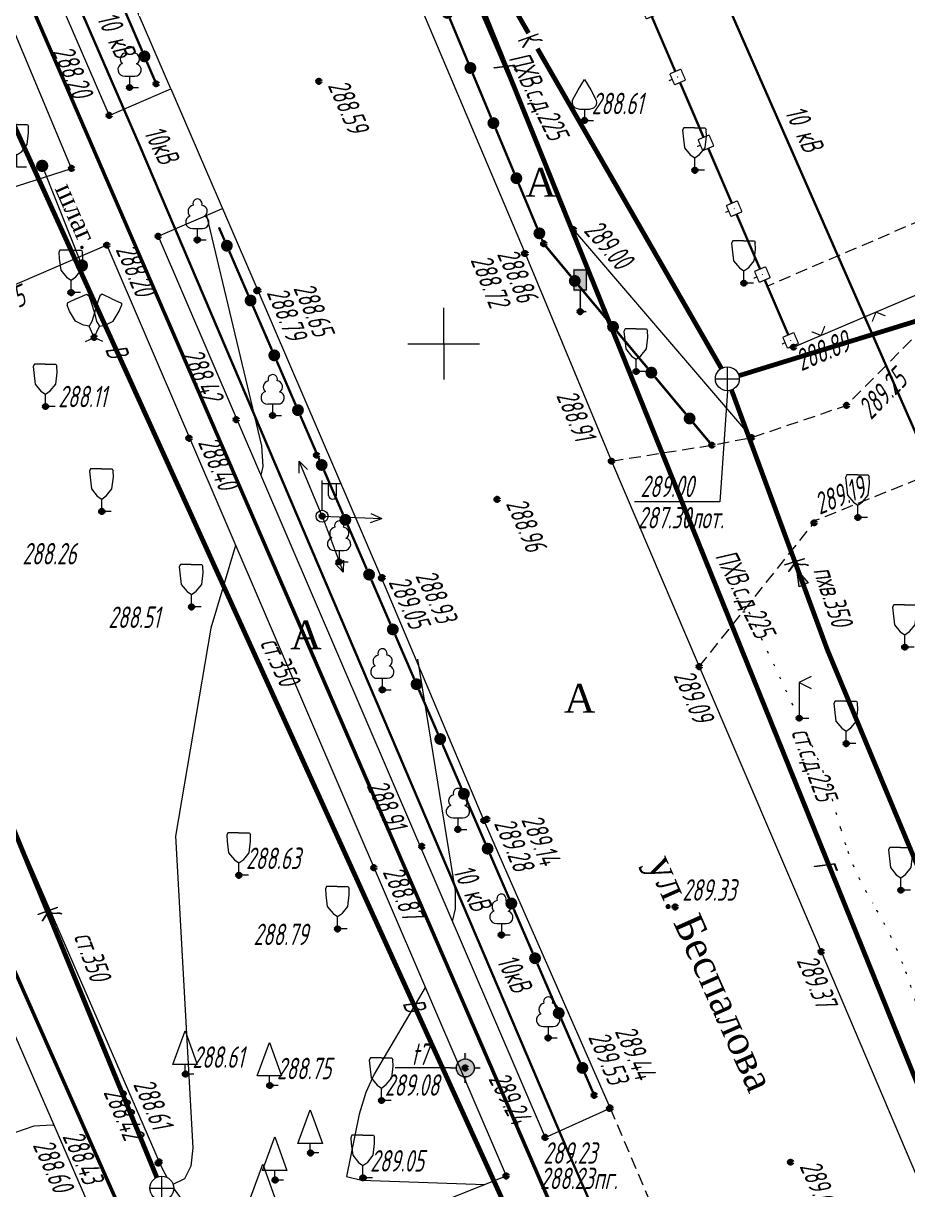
# Model space of a CAD drawing. Header units: metres. Extents: x 0 to 3282, y 0 to 1671.
# Drawn here: x 1920.97 to 1957.97, y 1410 to 1458.84 of the extents above; entities that cross this region are included whole.
import ezdxf

# ---------------------------------------------------------------- set-up
doc = ezdxf.new("R2010")
doc.units = ezdxf.units.M
doc.set_wipeout_variables(frame=1)
for name, pattern in [('71100000a', [1, 0, -1]), ('COMMUN', [6, 5, -1]), ('DASHED', [0.75, 0.5, -0.25]), ('DASHEDX2', [1.5, 1, -0.5])]:
    doc.linetypes.add(name, pattern=pattern)
for name, color, linetype, lineweight, transparency in [('51361800', 7, 'Continuous', 18, 0.65), ('51472300', 7, 'Continuous', 18, 0.65), ('62221000', 7, 'Continuous', 18, 0.65), ('71100000', 7, 'Continuous', 18, 0.65), ('71133100', 7, 'Continuous', 18, 0.65), ('71133200', 7, 'Continuous', 18, 0.65), ('71133300', 7, 'Continuous', 18, 0.65), ('71133800', 7, 'Continuous', 18, 0.65), ('82211000', 7, 'Continuous', 18, 0.65), ('82212100', 7, 'Continuous', 18, 0.65), ('82323000', 7, 'Continuous', 18, 0.65), ('Commun', 7, 'Continuous', 18, 0.65), ('ELE_SKLAD', 7, 'Continuous', 18, 0.65), ('GEO_POINTS', 7, 'Continuous', 18, 0.65), ('Grid', 7, 'Continuous', 18, 0.65), ('Otm', 7, 'Continuous', 18, 0.65), ('R_Поверхность9_CNT-MIN', 7, 'Continuous', 18, 0.65), ('Sit', 7, 'Continuous', 18, 0.65), ('Text', 7, 'Continuous', 18, 0.65), ('Text_com', 7, 'Continuous', 18, 0.65), ('Us_znak', 7, 'Continuous', 18, 0.65), ('Us_znak_fon', 7, 'Continuous', 18, 0.65)]:
    doc.layers.add(name, color=color, linetype=linetype, lineweight=lineweight, transparency=transparency)
doc.styles.add('eskd', font='ESKD1.shx', dxfattribs={"width": 1.2, "oblique": 15})
doc.styles.get("Standard").update_dxf_attribs({"font": 'GOST_0.TTF', "oblique": 15})
doc.styles.add('style1', font='times.ttf', dxfattribs={"height": 1})
doc.linetypes.add('KABELww_500', pattern='A,0.0001,-0.4,[131,ltypeshp.shx,S=0.4,R=90,X=0.4,Y=-0.4],0.2,[131,ltypeshp.shx,S=0.2,R=90,X=0.4,Y=-0.2],3.6,[131,ltypeshp.shx,S=0.2,R=-90,X=-0.4,Y=0.2],0.2,[131,ltypeshp.shx,S=0.4,R=-90,X=-0.4,Y=0.4],-0.8,4,-0.4', length=9.6001)
doc.linetypes.add('ПОДЗ_ЛИНИИ_СВЯЗИ', pattern='A,4.8,-0.2,[133,ltypeshp.shx,S=0.2,R=0,X=-0.2,Y=0],-0.2,4.8,-2', length=12)
picture_1 = doc.add_image_def('image1.png', size_in_pixel=(630, 728))

# ---------------------------------------------------------------- blocks, each defined once
blk = doc.blocks.new('71133100')
for p, q in [((-0.39, 0.96), (0.43, 0.96)), ((0, 0.96), (0, 0)), ((0, 0), (0.75, 0))]:
    blk.add_line(p, q)
for centre, radius, start, end in [((0.01, 3.04), 0.39, 339.52, 198.62), ((-0.439, 1.495), 0.538, 107.10582, 275.23057), ((-0.26, 2.38), 0.52, 101.09, 227.21), ((0.33, 2.4), 0.5, 301.87, 85.62), ((0.46, 1.48), 0.52, 267.04, 76.7)]:
    blk.add_arc(centre, radius, start, end)
at = {"style": 'eskd', "oblique": 14.99998}
blk.add_attdef('Z', (1.702, -0.173), '', height=2, dxfattribs=at)
blk = doc.blocks.new('51472300')
for p, q in [((0, 0.5), (0, 3)), ((0, 2.75), (1.5, 2.75)), ((0.538, 1.74), (0.538, 2.75)), ((1.2, 1.74), (1.2, 2.75))]:
    blk.add_line(p, q)
at = {"color": 7}
for radius in [0.5, 0.05]:
    blk.add_circle((0, 0), radius, dxfattribs=at)
blk.add_arc((0.869, 1.752), 0.331, 182.15673, 357.84327)
at = {"oblique": 15}
blk.add_attdef('Z', (1.021, -1.366), '', height=2, dxfattribs=at)
blk = doc.blocks.new('71133200')
for p, q in [((-0.924145, 3.560442), (-1.024145, 3.360442)), ((-1.024145, 3.360442), (-0.977382, 2.864397)), ((-0.024145, 3.560442), (-0.924145, 3.560442)), ((-0.024145, 3.560442), (0.875855, 3.560442)), ((0.875855, 3.560442), (0.958164, 3.395824)), ((0.975974, 2.864397), (0.958164, 3.395824)), ((-0.977382, 2.864397), (-0.861899, 1.88241)), ((0.861899, 1.88241), (0.975974, 2.864397)), ((-0.861899, 1.88241), (-0.374616, 1.28565)), ((-0.374616, 1.28565), (0, 1.039723)), ((0, 1.039723), (0.401375, 1.321765)), ((0, 0), (0, 1.039723)), ((0.401375, 1.321765), (0.861899, 1.88241)), ((0.8, 0), (0, 0))]:
    blk.add_line(p, q)
at = {"style": 'eskd', "oblique": 14.99997778}
blk.add_attdef('Z', (1.873004, -0.239356), '', height=2, dxfattribs=at)
blk = doc.blocks.new('71133800')
blk.add_lwpolyline([(0.71, 0), (0, 0), (0, 0.8), (-1.03, 0.8), (0, 3.61), (1.01, 0.8), (-0.03, 0.8)])
at = {"style": 'eskd', "oblique": 15}
blk.add_attdef('Z', (1.573, -0.805), '', height=2, dxfattribs=at)
blk = doc.blocks.new('71133300')
for p, q in [((0, 0.91), (0, 0)), ((0, 0), (0.76, 0))]:
    blk.add_line(p, q)
blk.add_lwpolyline([(0, 0.91), (-0.385, 0.91), (-0.76, 1.03), (-0.95, 1.21), (-1.01, 1.47), (-0.99, 1.69), (-0.54, 2.57), (0, 3.42), (0.54, 2.57), (0.99, 1.69), (1.01, 1.47), (0.95, 1.21), (0.76, 1.03), (0.385, 0.91)], close=True)
at = {"style": 'eskd', "oblique": 15}
blk.add_attdef('Z', (1.77, -0.69), '', height=2, dxfattribs=at)
blk = doc.blocks.new('*U51')
at = {"layer": '82323000', "ltscale": 0.5, "flags": 128}
blk.add_lwpolyline([(5192364.632, 4969049.858, 0.05, 0.05, 0), (5192365.782, 4969050.347, 0.05, 0.05, 0), (5192368.083, 4969051.326, 0.05, 0.05, 0), (5192370.383, 4969052.305, 0.05, 0.05, 0), (5192371.229, 4969052.665, 0, 0, 0)], format="xyseb", dxfattribs=at)
at = {"layer": '82323000', "linetype": 'Continuous', "ltscale": 0.5, "const_width": 0.05}
for points in [[(5192370.383, 4969052.305), (5192370.542, 4969052.699)], [(5192369.99, 4969052.464), (5192370.383, 4969052.305)], [(5192368.083, 4969051.326), (5192367.924, 4969050.933)], [(5192368.476, 4969051.168), (5192368.083, 4969051.326)], [(5192365.782, 4969050.347), (5192365.941, 4969050.741)], [(5192365.389, 4969050.506), (5192365.782, 4969050.347)]]:
    blk.add_lwpolyline(points, dxfattribs=at)
blk = doc.blocks.new('*U61')
at = {"layer": '82211000', "linetype": 'Continuous', "ltscale": 0.5}
for points in [[(5192318.876, 4969103.266, 1), (5192318.535, 4969103.632, 1)], [(5192320.791, 4969100.965, 1), (5192320.465, 4969101.344, 1)], [(5192321.829, 4969098.573, 1), (5192321.632, 4969099.033, 1)], [(5192322.81, 4969096.273, 1), (5192322.614, 4969096.733, 1)], [(5192323.791, 4969093.974, 1), (5192323.595, 4969094.434, 1)], [(5192324.772, 4969091.675, 1), (5192324.576, 4969092.135, 1)], [(5192325.753, 4969089.375, 1), (5192325.557, 4969089.835, 1)], [(5192326.735, 4969087.076, 1), (5192326.538, 4969087.536, 1)], [(5192327.717, 4969084.777, 1), (5192327.52, 4969085.236, 1)], [(5192328.702, 4969082.479, 1), (5192328.505, 4969082.939, 1)], [(5192329.687, 4969080.182, 1), (5192329.49, 4969080.641, 1)], [(5192330.673, 4969077.884, 1), (5192330.476, 4969078.343, 1)], [(5192331.658, 4969075.586, 1), (5192331.461, 4969076.046, 1)], [(5192332.644, 4969073.289, 1), (5192332.447, 4969073.748, 1)], [(5192333.63, 4969070.992, 1), (5192333.433, 4969071.451, 1)], [(5192334.616, 4969068.694, 1), (5192334.419, 4969069.154, 1)], [(5192335.602, 4969066.397, 1), (5192335.405, 4969066.857, 1)], [(5192336.589, 4969064.1, 1), (5192336.391, 4969064.559, 1)], [(5192337.575, 4969061.803, 1), (5192337.378, 4969062.262, 1)]]:
    blk.add_hatch(color=256, dxfattribs=at).paths.add_polyline_path(points, flags=0)
at = {"layer": '82211000', "ltscale": 0.5, "const_width": 0.1}
blk.add_lwpolyline([(5192318.528, 4969103.624, 0.104596), (5192317.469, 4969104.242, 0.104596)], format="xyb", dxfattribs=at)
at = {"layer": '82211000', "linetype": 'Continuous', "ltscale": 0.5}
for points in [[(5192320.465, 4969101.344, 0.1, 0.1, -0.006177), (5192318.898, 4969103.219, 0.1, 0.1, 0.004219), (5192318.868, 4969103.259, 0, 0, 0)], [(5192321.632, 4969099.033, 0.1, 0.1, 0), (5192320.824, 4969100.927, 0.1, 0.1, -0.000126), (5192320.791, 4969100.965, 0, 0, 0)], [(5192327.52, 4969085.236, 0.1, 0.1, 0), (5192327.476, 4969085.338, 0.1, 0.1, 0), (5192326.735, 4969087.076, 0, 0, 0)], [(5192332.447, 4969073.748, 0.1, 0.1, 0), (5192331.9, 4969075.021, 0.1, 0.1, 0), (5192331.658, 4969075.586, 0, 0, 0)]]:
    blk.add_lwpolyline(points, format="xyseb", dxfattribs=at)
at = {"layer": '82211000', "linetype": 'Continuous', "ltscale": 0.5, "const_width": 0.1}
for points in [[(5192322.614, 4969096.733), (5192321.829, 4969098.573)], [(5192323.595, 4969094.434), (5192322.81, 4969096.273)], [(5192324.576, 4969092.135), (5192323.791, 4969093.974)], [(5192325.557, 4969089.835), (5192324.772, 4969091.675)], [(5192326.538, 4969087.536), (5192325.753, 4969089.375)], [(5192328.505, 4969082.939), (5192327.717, 4969084.777)], [(5192329.49, 4969080.641), (5192328.702, 4969082.479)], [(5192330.476, 4969078.343), (5192329.687, 4969080.182)], [(5192331.461, 4969076.046), (5192330.673, 4969077.884)], [(5192333.433, 4969071.451), (5192332.644, 4969073.289)], [(5192334.419, 4969069.154), (5192333.63, 4969070.992)], [(5192335.405, 4969066.857), (5192334.616, 4969068.694)], [(5192336.391, 4969064.559), (5192335.602, 4969066.397)], [(5192337.378, 4969062.262), (5192336.589, 4969064.1)]]:
    blk.add_lwpolyline(points, dxfattribs=at)
at = {"layer": '82211000', "linetype": 'Continuous', "ltscale": 0.5, "flags": 128}
blk.add_lwpolyline([(5192337.969, 4969060.884, 0.1, 0.1, 0), (5192337.575, 4969061.803, 0, 0, 0)], format="xyseb", dxfattribs=at)
blk = doc.blocks.new('*U65')
at = {"layer": '82211000', "linetype": 'Continuous', "ltscale": 0.5}
for points in [[(5192332.57, 4969105.548, 1), (5192332.766, 4969105.088, 1)], [(5192333.55, 4969103.248, 1), (5192333.746, 4969102.788, 1)], [(5192334.53, 4969100.948, 1), (5192334.726, 4969100.488, 1)], [(5192335.51, 4969098.648, 1), (5192335.706, 4969098.188, 1)], [(5192336.49, 4969096.348, 1), (5192336.686, 4969095.888, 1)], [(5192337.464, 4969094.046, 1), (5192337.659, 4969093.585, 1)], [(5192338.437, 4969091.743, 1), (5192338.631, 4969091.282, 1)], [(5192339.409, 4969089.439, 1), (5192339.603, 4969088.979, 1)], [(5192340.381, 4969087.136, 1), (5192340.575, 4969086.675, 1)], [(5192341.353, 4969084.833, 1), (5192341.547, 4969084.372, 1)], [(5192342.324, 4969082.529, 1), (5192342.517, 4969082.068, 1)], [(5192343.291, 4969080.224, 1), (5192343.484, 4969079.763, 1)], [(5192344.258, 4969077.918, 1), (5192344.451, 4969077.457, 1)], [(5192345.225, 4969075.613, 1), (5192345.418, 4969075.152, 1)], [(5192346.192, 4969073.308, 1), (5192346.385, 4969072.846, 1)], [(5192347.159, 4969071.002, 1), (5192347.352, 4969070.541, 1)], [(5192348.126, 4969068.697, 1), (5192348.319, 4969068.236, 1)], [(5192349.093, 4969066.391, 1), (5192349.285, 4969065.93, 1)], [(5192350.055, 4969064.084, 1), (5192350.247, 4969063.622, 1)], [(5192351.017, 4969061.776, 1), (5192351.209, 4969061.315, 1)], [(5192351.979, 4969059.469, 1), (5192352.171, 4969059.007, 1)], [(5192352.941, 4969057.161, 1), (5192353.133, 4969056.7, 1)], [(5192353.903, 4969054.854, 1), (5192354.095, 4969054.392, 1)], [(5192355.319, 4969052.822, 1), (5192355.64, 4969052.438, 1)], [(5192356.921, 4969050.902, 1), (5192357.241, 4969050.518, 1)], [(5192358.523, 4969048.983, 1), (5192358.843, 4969048.599, 1)], [(5192360.124, 4969047.063, 1), (5192360.445, 4969046.679, 1)]]:
    blk.add_hatch(color=256, dxfattribs=at).paths.add_polyline_path(points, flags=0)
at = {"layer": '82211000', "linetype": 'Continuous', "ltscale": 0.5, "flags": 128}
blk.add_lwpolyline([(5192332.178, 4969106.468, 0.1, 0.1, 0), (5192332.57, 4969105.548, 0, 0, 0)], format="xyseb", dxfattribs=at)
at = {"layer": '82211000', "linetype": 'Continuous', "ltscale": 0.5, "const_width": 0.1}
for points in [[(5192332.766, 4969105.088), (5192333.55, 4969103.248)], [(5192333.746, 4969102.788), (5192334.53, 4969100.948)], [(5192334.726, 4969100.488), (5192335.51, 4969098.648)], [(5192335.706, 4969098.188), (5192336.49, 4969096.348)], [(5192337.659, 4969093.585), (5192338.437, 4969091.743)], [(5192338.631, 4969091.282), (5192339.409, 4969089.439)], [(5192339.603, 4969088.979), (5192340.381, 4969087.136)], [(5192340.575, 4969086.675), (5192341.353, 4969084.833)], [(5192342.517, 4969082.068), (5192343.291, 4969080.224)], [(5192343.484, 4969079.763), (5192344.258, 4969077.918)], [(5192344.451, 4969077.457), (5192345.225, 4969075.613)], [(5192345.418, 4969075.152), (5192346.192, 4969073.308)], [(5192346.385, 4969072.846), (5192347.159, 4969071.002)], [(5192347.352, 4969070.541), (5192348.126, 4969068.697)], [(5192349.285, 4969065.93), (5192350.055, 4969064.084)], [(5192350.247, 4969063.622), (5192351.017, 4969061.776)], [(5192351.209, 4969061.315), (5192351.979, 4969059.469)], [(5192352.171, 4969059.007), (5192352.941, 4969057.161)], [(5192353.133, 4969056.7), (5192353.903, 4969054.854)], [(5192355.64, 4969052.438), (5192356.921, 4969050.902)], [(5192357.241, 4969050.518), (5192358.523, 4969048.983)], [(5192358.843, 4969048.599), (5192360.124, 4969047.063)]]:
    blk.add_lwpolyline(points, dxfattribs=at)
at = {"layer": '82211000', "linetype": 'Continuous', "ltscale": 0.5}
for points in [[(5192336.686, 4969095.888, 0.1, 0.1, 0), (5192336.711, 4969095.831, 0.1, 0.1, 0), (5192337.464, 4969094.046, 0, 0, 0)], [(5192341.547, 4969084.372, 0.1, 0.1, 0), (5192342.066, 4969083.144, 0.1, 0.1, 0), (5192342.324, 4969082.529, 0, 0, 0)], [(5192348.319, 4969068.236, 0.1, 0.1, 0), (5192349.068, 4969066.45, 0.1, 0.1, 0), (5192349.093, 4969066.391, 0, 0, 0)], [(5192354.095, 4969054.392, 0.1, 0.1, 0), (5192354.181, 4969054.186, 0.1, 0.1, 0), (5192355.319, 4969052.822, 0, 0, 0)]]:
    blk.add_lwpolyline(points, format="xyseb", dxfattribs=at)
at = {"layer": '82211000', "ltscale": 0.5, "const_width": 0.1}
blk.add_lwpolyline([(5192360.445, 4969046.679), (5192361.214, 4969045.757)], dxfattribs=at)
blk = doc.blocks.new('*U66')
at = {"layer": '82212100', "linetype": 'Continuous', "ltscale": 0.5}
for points in [[(5192344.225, 4969096.902, 1), (5192344.205, 4969096.948, 1)], [(5192345.399, 4969094.141, 1), (5192345.38, 4969094.187, 1)], [(5192346.573, 4969091.381, 1), (5192346.554, 4969091.427, 1)], [(5192347.748, 4969088.62, 1), (5192347.728, 4969088.666, 1)], [(5192348.922, 4969085.859, 1), (5192348.902, 4969085.905, 1)], [(5192350.159, 4969083.126, 1), (5192350.138, 4969083.172, 1)], [(5192351.414, 4969080.402, 1), (5192351.393, 4969080.447, 1)], [(5192352.669, 4969077.677, 1), (5192352.648, 4969077.722, 1)], [(5192353.887, 4969074.935, 1), (5192353.867, 4969074.981, 1)], [(5192355.069, 4969072.178, 1), (5192355.049, 4969072.224, 1)], [(5192356.25, 4969069.42, 1), (5192356.23, 4969069.466, 1)], [(5192357.432, 4969066.663, 1), (5192357.412, 4969066.709, 1)], [(5192358.613, 4969063.905, 1), (5192358.593, 4969063.951, 1)], [(5192359.795, 4969061.148, 1), (5192359.775, 4969061.194, 1)], [(5192360.976, 4969058.39, 1), (5192360.957, 4969058.436, 1)], [(5192362.158, 4969055.633, 1), (5192362.138, 4969055.679, 1)], [(5192363.339, 4969052.875, 1), (5192363.32, 4969052.921, 1)], [(5192364.521, 4969050.118, 1), (5192364.501, 4969050.164, 1)]]:
    blk.add_hatch(color=256, dxfattribs=at).paths.add_polyline_path(points, flags=0)
at = {"layer": '82212100', "linetype": 'Continuous', "ltscale": 0.5, "flags": 128}
blk.add_lwpolyline([(5192343.628, 4969098.305, 0.1, 0.1, 0), (5192344.117, 4969097.155, 0, 0, 0)], format="xyseb", dxfattribs=at)
at = {"layer": '82212100', "linetype": 'Continuous', "ltscale": 0.5}
for points, const_width in [([(5192343.887, 4969097.057), (5192344.347, 4969097.253)], 0.05), ([(5192344.083, 4969096.597), (5192343.887, 4969097.057)], 0.05), ([(5192344.347, 4969097.253), (5192344.543, 4969096.793)], 0.05), ([(5192343.985, 4969096.827), (5192343.847, 4969096.768)], 0.05), ([(5192344.543, 4969096.793), (5192344.083, 4969096.597)], 0.05), ([(5192344.313, 4969096.695), (5192345.292, 4969094.394)], 0.1), ([(5192345.159, 4969094.066), (5192345.021, 4969094.008)], 0.05), ([(5192345.062, 4969094.297), (5192345.522, 4969094.492)], 0.05), ([(5192345.257, 4969093.836), (5192345.062, 4969094.297)], 0.05), ([(5192345.522, 4969094.492), (5192345.717, 4969094.032)], 0.05), ([(5192345.717, 4969094.032), (5192345.257, 4969093.836)], 0.05), ([(5192345.487, 4969093.934), (5192346.466, 4969091.634)], 0.1), ([(5192346.236, 4969091.536), (5192346.696, 4969091.732)], 0.05), ([(5192346.696, 4969091.732), (5192346.892, 4969091.271)], 0.05), ([(5192346.334, 4969091.306), (5192346.196, 4969091.247)], 0.05), ([(5192346.431, 4969091.076), (5192346.236, 4969091.536)], 0.05), ([(5192346.892, 4969091.271), (5192346.431, 4969091.076)], 0.05), ([(5192346.661, 4969091.174), (5192347.64, 4969088.873)], 0.1), ([(5192347.41, 4969088.775), (5192347.87, 4969088.971)], 0.05), ([(5192347.606, 4969088.315), (5192347.41, 4969088.775)], 0.05), ([(5192347.87, 4969088.971), (5192348.066, 4969088.511)], 0.05), ([(5192347.508, 4969088.545), (5192347.37, 4969088.486)], 0.05), ([(5192348.066, 4969088.511), (5192347.606, 4969088.315)], 0.05), ([(5192347.836, 4969088.413), (5192348.814, 4969086.112)], 0.1), ([(5192348.682, 4969085.785), (5192348.544, 4969085.726)], 0.05), ([(5192348.584, 4969086.015), (5192349.044, 4969086.21)], 0.05), ([(5192348.78, 4969085.554), (5192348.584, 4969086.015)], 0.05), ([(5192349.24, 4969085.75), (5192348.78, 4969085.554)], 0.05), ([(5192349.044, 4969086.21), (5192349.24, 4969085.75)], 0.05), ([(5192349.817, 4969083.272), (5192350.271, 4969083.481)], 0.05), ([(5192350.271, 4969083.481), (5192350.48, 4969083.027)], 0.05), ([(5192349.921, 4969083.045), (5192349.785, 4969082.982)], 0.05), ([(5192350.026, 4969082.817), (5192349.817, 4969083.272)], 0.05), ([(5192350.48, 4969083.027), (5192350.026, 4969082.817)], 0.05), ([(5192350.253, 4969082.922), (5192351.299, 4969080.651)], 0.1), ([(5192351.072, 4969080.547), (5192351.526, 4969080.756)], 0.05), ([(5192351.281, 4969080.093), (5192351.072, 4969080.547)], 0.05), ([(5192351.526, 4969080.756), (5192351.735, 4969080.302)], 0.05), ([(5192351.176, 4969080.32), (5192351.04, 4969080.257)], 0.05), ([(5192351.735, 4969080.302), (5192351.281, 4969080.093)], 0.05), ([(5192351.508, 4969080.197), (5192352.554, 4969077.926)], 0.1), ([(5192352.327, 4969077.822), (5192352.781, 4969078.031)], 0.05), ([(5192352.781, 4969078.031), (5192352.99, 4969077.577)], 0.05), ([(5192352.431, 4969077.595), (5192352.295, 4969077.532)], 0.05), ([(5192352.536, 4969077.368), (5192352.327, 4969077.822)], 0.05), ([(5192352.99, 4969077.577), (5192352.536, 4969077.368)], 0.05), ([(5192353.549, 4969075.09), (5192354.008, 4969075.287)], 0.05), ([(5192353.746, 4969074.63), (5192353.549, 4969075.09)], 0.05), ([(5192354.008, 4969075.287), (5192354.205, 4969074.827)], 0.05), ([(5192353.647, 4969074.86), (5192353.509, 4969074.801)], 0.05), ([(5192354.205, 4969074.827), (5192353.746, 4969074.63)], 0.05), ([(5192353.976, 4969074.729), (5192354.96, 4969072.431)], 0.1), ([(5192354.829, 4969072.102), (5192354.691, 4969072.043)], 0.05), ([(5192354.73, 4969072.332), (5192355.19, 4969072.529)], 0.05), ([(5192354.927, 4969071.873), (5192354.73, 4969072.332)], 0.05), ([(5192355.387, 4969072.07), (5192354.927, 4969071.873)], 0.05), ([(5192355.19, 4969072.529), (5192355.387, 4969072.07)], 0.05), ([(5192355.157, 4969071.971), (5192356.142, 4969069.673)], 0.1), ([(5192355.912, 4969069.575), (5192356.372, 4969069.772)], 0.05), ([(5192356.372, 4969069.772), (5192356.568, 4969069.312)], 0.05), ([(5192356.01, 4969069.345), (5192355.873, 4969069.286)], 0.05), ([(5192356.109, 4969069.115), (5192355.912, 4969069.575)], 0.05), ([(5192356.568, 4969069.312), (5192356.109, 4969069.115)], 0.05), ([(5192356.339, 4969069.214), (5192357.323, 4969066.916)], 0.1), ([(5192357.094, 4969066.817), (5192357.553, 4969067.014)], 0.05), ([(5192357.29, 4969066.358), (5192357.094, 4969066.817)], 0.05), ([(5192357.553, 4969067.014), (5192357.75, 4969066.555)], 0.05), ([(5192357.192, 4969066.587), (5192357.054, 4969066.528)], 0.05), ([(5192357.75, 4969066.555), (5192357.29, 4969066.358)], 0.05), ([(5192357.52, 4969066.456), (5192358.505, 4969064.158)], 0.1), ([(5192358.275, 4969064.06), (5192358.735, 4969064.257)], 0.05), ([(5192358.735, 4969064.257), (5192358.932, 4969063.797)], 0.05), ([(5192358.374, 4969063.83), (5192358.236, 4969063.771)], 0.05), ([(5192358.472, 4969063.6), (5192358.275, 4969064.06)], 0.05), ([(5192358.932, 4969063.797), (5192358.472, 4969063.6)], 0.05), ([(5192358.702, 4969063.699), (5192359.686, 4969061.401)], 0.1), ([(5192359.457, 4969061.302), (5192359.916, 4969061.499)], 0.05), ([(5192359.916, 4969061.499), (5192360.113, 4969061.039)], 0.05), ([(5192359.555, 4969061.072), (5192359.417, 4969061.013)], 0.05), ([(5192359.654, 4969060.843), (5192359.457, 4969061.302)], 0.05), ([(5192360.113, 4969061.039), (5192359.654, 4969060.843)], 0.05), ([(5192359.883, 4969060.941), (5192360.868, 4969058.643)], 0.1), ([(5192360.638, 4969058.545), (5192361.098, 4969058.742)], 0.05), ([(5192360.835, 4969058.085), (5192360.638, 4969058.545)], 0.05), ([(5192361.098, 4969058.742), (5192361.295, 4969058.282)], 0.05), ([(5192360.737, 4969058.315), (5192360.599, 4969058.256)], 0.05), ([(5192361.295, 4969058.282), (5192360.835, 4969058.085)], 0.05), ([(5192361.065, 4969058.183), (5192362.05, 4969055.886)], 0.1), ([(5192361.82, 4969055.787), (5192362.279, 4969055.984)], 0.05), ([(5192362.279, 4969055.984), (5192362.476, 4969055.524)], 0.05), ([(5192361.918, 4969055.557), (5192361.78, 4969055.498)], 0.05), ([(5192362.017, 4969055.327), (5192361.82, 4969055.787)], 0.05), ([(5192362.476, 4969055.524), (5192362.017, 4969055.327)], 0.05), ([(5192362.246, 4969055.426), (5192363.231, 4969053.128)], 0.1), ([(5192363.001, 4969053.03), (5192363.461, 4969053.226)], 0.05), ([(5192363.198, 4969052.57), (5192363.001, 4969053.03)], 0.05), ([(5192363.461, 4969053.226), (5192363.658, 4969052.767)], 0.05), ([(5192363.1, 4969052.8), (5192362.962, 4969052.741)], 0.05), ([(5192363.658, 4969052.767), (5192363.198, 4969052.57)], 0.05), ([(5192363.428, 4969052.668), (5192364.413, 4969050.37)], 0.1), ([(5192364.183, 4969050.272), (5192364.642, 4969050.469)], 0.05), ([(5192364.38, 4969049.812), (5192364.183, 4969050.272)], 0.05), ([(5192364.642, 4969050.469), (5192364.839, 4969050.009)], 0.05), ([(5192364.281, 4969050.042), (5192364.143, 4969049.983)], 0.05), ([(5192364.839, 4969050.009), (5192364.38, 4969049.812)], 0.05)]:
    blk.add_lwpolyline(points, dxfattribs=dict(at, const_width=const_width))
for points in [[(5192349.01, 4969085.652, 0.1, 0.1, 0), (5192349.185, 4969085.241, 0.1, 0.1, 0), (5192350.044, 4969083.376, 0, 0, 0)], [(5192352.763, 4969077.472, 0.1, 0.1, 0), (5192353.298, 4969076.311, 0.1, 0.1, 0), (5192353.779, 4969075.188, 0, 0, 0)]]:
    blk.add_lwpolyline(points, format="xyseb", dxfattribs=at)
at = {"layer": '82212100', "ltscale": 0.5}
blk.add_lwpolyline([(5192364.61, 4969049.911, 0.1, 0.1, 0), (5192364.632, 4969049.858, 0.1, 0.1, 0), (5192364.483, 4969049.869, 0, 0, 0)], format="xyseb", dxfattribs=at)
blk = doc.blocks.new('*U71')
at = {"layer": '82211000', "linetype": 'Continuous', "ltscale": 0.5}
for points in [[(5192341.023, 4969053.875, 1), (5192340.824, 4969054.334, 1)], [(5192342.014, 4969051.58, 1), (5192341.816, 4969052.039, 1)], [(5192343.006, 4969049.285, 1), (5192342.808, 4969049.744, 1)], [(5192343.998, 4969046.99, 1), (5192343.799, 4969047.449, 1)], [(5192344.989, 4969044.695, 1), (5192344.791, 4969045.154, 1)], [(5192345.981, 4969042.4, 1), (5192345.783, 4969042.859, 1)], [(5192346.973, 4969040.105, 1), (5192346.775, 4969040.564, 1)], [(5192347.965, 4969037.81, 1), (5192347.766, 4969038.269, 1)], [(5192348.956, 4969035.516, 1), (5192348.758, 4969035.975, 1)], [(5192349.948, 4969033.221, 1), (5192349.75, 4969033.68, 1)], [(5192350.94, 4969030.926, 1), (5192350.741, 4969031.385, 1)], [(5192351.932, 4969028.631, 1), (5192351.733, 4969029.09, 1)], [(5192352.923, 4969026.336, 1), (5192352.725, 4969026.795, 1)], [(5192353.915, 4969024.041, 1), (5192353.717, 4969024.5, 1)], [(5192354.907, 4969021.746, 1), (5192354.708, 4969022.205, 1)], [(5192355.898, 4969019.451, 1), (5192355.7, 4969019.91, 1)]]:
    blk.add_hatch(color=256, dxfattribs=at).paths.add_polyline_path(points, flags=0)
at = {"layer": '82211000', "ltscale": 0.5, "const_width": 0.1}
blk.add_lwpolyline([(5192340.824, 4969054.334), (5192340.591, 4969054.873)], dxfattribs=at)
at = {"layer": '82211000', "linetype": 'Continuous', "ltscale": 0.5, "const_width": 0.1}
for points in [[(5192341.816, 4969052.039), (5192341.023, 4969053.875)], [(5192342.808, 4969049.744), (5192342.014, 4969051.58)], [(5192343.799, 4969047.449), (5192343.006, 4969049.285)], [(5192344.791, 4969045.154), (5192343.998, 4969046.99)], [(5192345.783, 4969042.859), (5192344.989, 4969044.695)], [(5192346.775, 4969040.564), (5192345.981, 4969042.4)], [(5192347.766, 4969038.269), (5192346.973, 4969040.105)], [(5192348.758, 4969035.975), (5192347.965, 4969037.81)], [(5192349.75, 4969033.68), (5192348.956, 4969035.516)], [(5192350.741, 4969031.385), (5192349.948, 4969033.221)], [(5192351.733, 4969029.09), (5192350.94, 4969030.926)], [(5192352.725, 4969026.795), (5192351.932, 4969028.631)], [(5192353.717, 4969024.5), (5192352.923, 4969026.336)], [(5192354.708, 4969022.205), (5192353.915, 4969024.041)], [(5192355.7, 4969019.91), (5192354.907, 4969021.746)]]:
    blk.add_lwpolyline(points, dxfattribs=at)
at = {"layer": '82211000', "linetype": 'Continuous', "ltscale": 0.5, "flags": 128}
blk.add_lwpolyline([(5192356.295, 4969018.533, 0.1, 0.1, 0), (5192355.898, 4969019.451, 0, 0, 0)], format="xyseb", dxfattribs=at)
blk = doc.blocks.new('62221000')
at = {"linetype": 'Continuous'}
for points in [[(1, 3.5), (0, 3), (1, 2.5)], [(0, 3), (0, 0), (0.8, 0)]]:
    blk.add_lwpolyline(points, dxfattribs=at)
at = {"style": 'eskd', "oblique": 14.99997778}
blk.add_attdef('Z', (1.778249, -0.193057), '', height=2, dxfattribs=at)
blk = doc.blocks.new('51361800a')
at = {"style": 'eskd', "oblique": 15}
for tag, p in [('Z', (1.722, 1.4)), ('Z1', (1.722, -1)), ('Z2', (1.722, -3.4))]:
    blk.add_attdef(tag, p, '', height=2, dxfattribs=at)
at = {"color": 7}
blk.add_wipeout([(-0.098, 1), (-0.292, 0.962), (-0.474, 0.886), (-0.637, 0.777), (-0.777, 0.637), (-0.886, 0.474), (-0.962, 0.292), (-1, 0.098), (-1, -0.098), (-0.962, -0.292), (-0.886, -0.474), (-0.777, -0.637), (-0.637, -0.777), (-0.474, -0.886), (-0.292, -0.962), (-0.098, -1), (0.098, -1), (0.292, -0.962), (0.474, -0.886), (0.637, -0.777), (0.777, -0.637), (0.886, -0.474), (0.962, -0.292), (1, -0.098), (1, 0.098), (0.962, 0.292), (0.886, 0.474), (0.777, 0.637), (0.637, 0.777), (0.474, 0.886), (0.292, 0.962), (0.098, 1)], dxfattribs=at)
for p, q in [((0, -1), (0, 1)), ((-1, 0), (1, 0))]:
    blk.add_line(p, q)
blk.add_circle((0, 0), 1)
blk = doc.blocks.new('GRID')
at = {"layer": 'Grid', "color": 104}
blk.add_line((-1.5, 0), (1.5, 0), dxfattribs=at)
for points in [[(0, 0), (0, 1.5)], [(0, 0), (0, -1.5)]]:
    blk.add_lwpolyline(points, dxfattribs=at)
blk = doc.blocks.new('KOVER')
at = {"layer": 'Us_znak', "lineweight": -2}
blk.add_hatch(color=0, dxfattribs=at).paths.add_polyline_path([(-0.21, 0, 1), (0.21, 0, 1)])
at = {"layer": 'Us_znak_fon', "true_color": 0xffffff}
blk.add_hatch(color=7, dxfattribs=at).paths.add_polyline_path([(-0.26, 0, 1), (0.26, 0, 1)])
at = {"layer": 'Us_znak', "color": 0, "lineweight": -2}
blk.add_circle((0, 0), 0.21, dxfattribs=at)
blk = doc.blocks.new('NAPR')
at = {"layer": 'Us_znak', "color": 0, "linetype": 'Continuous', "lineweight": -2}
for p in [(-0.191, 2.038), (0.189, 2.037)]:
    blk.add_line(p, (0, 2.5), dxfattribs=at)
blk.add_lwpolyline([(0, 0), (0, 2.5)], dxfattribs=at)
blk = doc.blocks.new('ZNAK')
at = {"layer": 'Us_znak_fon', "true_color": 0xffffff}
blk.add_hatch(color=7, dxfattribs=at).paths.add_polyline_path([(0.3, 1.8), (-0.3, 1.8), (-0.3, 0.85), (-0.05, 0.85), (-0.05, -0.05), (0.25, -0.05), (0.25, 0.05), (0.05, 0.05), (0.05, 0.85), (0.3, 0.85)])
at = {"layer": 'Us_znak', "color": 0, "linetype": 'Continuous', "lineweight": -2, "ltscale": 10}
blk.add_lwpolyline([(-0.25, 1.75), (0.25, 1.75), (0.25, 0.9), (-0.25, 0.9)], close=True, dxfattribs=at)
at = {"layer": 'Us_znak', "linetype": 'DASHEDX2', "ltscale": 10}
blk.add_lwpolyline([(0, 0.9), (0, 0), (0.25, 0)], dxfattribs=at)
blk = doc.blocks.new('A$C52264BE2')
at = {"layer": 'Sit'}
h = blk.add_hatch(color=32, dxfattribs=at)
h.dxf.hatch_style = 1
h.paths.add_polyline_path([(0, 0.374), (0.714, 0.443), (0.15, 0)])
at = {"layer": 'Sit', "color": 32, "elevation": 285.308}
blk.add_lwpolyline([(0, 0.374), (0.714, 0.443), (0.15, 0), (0, 0.374)], dxfattribs=at)
blk = doc.blocks.new('POINT')
at = {"layer": 'Us_znak', "linetype": 'Continuous', "lineweight": -2}
h = blk.add_hatch(color=0, dxfattribs=at)
edge = h.paths.add_edge_path()
edge.add_arc((0, 0), 0.05, 0, 360)
at = {"layer": 'Us_znak_fon', "linetype": 'Continuous', "true_color": 0xffffff}
blk.add_hatch(color=7, dxfattribs=at).paths.add_polyline_path([(-0.422, 0.05, -0.346708), (-0.05, 0.422), (-0.05, 0.625), (0.05, 0.625), (0.05, 0.422, -0.346708), (0.422, 0.05), (0.625, 0.05), (0.625, -0.05), (0.422, -0.05, -0.346708), (0.05, -0.422), (0.05, -0.625), (-0.05, -0.625), (-0.05, -0.422, -0.346708), (-0.422, -0.05), (-0.625, -0.05), (-0.625, 0.05)])
at = {"layer": 'Us_znak', "color": 0, "linetype": 'Continuous', "lineweight": -2}
for p, q in [((0, 0.375), (0, 0.625)), ((-0.625, 0), (-0.375, 0)), ((0.375, 0), (0.625, 0)), ((0, -0.625), (0, -0.375))]:
    blk.add_line(p, q, dxfattribs=at)
for radius in [0.375, 0.05]:
    blk.add_circle((0, 0), radius, dxfattribs=at)

msp = doc.modelspace()

# ---------------------------------------------------------------- linework, layer by layer
at = {"color": 192, "linetype": 'ПОДЗ_ЛИНИИ_СВЯЗИ', "lineweight": 60, "ltscale": 0.4, "const_width": 0.15, "flags": 128}
for points, elevation in [([(1927.911, 1402.66), (1885.138, 1499.282)], 290.481), ([(1951.266, 1390.364), (1918.519, 1466.007)], 290.074)]:
    msp.add_lwpolyline(points, dxfattribs=dict(at, elevation=elevation))
at = {"layer": '71100000', "linetype": '71100000a', "ltscale": 0.5, "elevation": 288.208, "flags": 128}
msp.add_lwpolyline([(1953.424, 1429.745), (1951.236, 1434.398)], dxfattribs=at)
at = {"layer": '71100000', "linetype": '71100000a', "ltscale": 0.5}
msp.add_lwpolyline([(1953.424, 1429.745, -0.014553), (1954.239, 1427.981, -0.024272), (1954.644, 1426.889, -0.010189), (1955.165, 1425.119, 0.019093), (1955.46, 1424.179, 0.051467), (1956.497, 1422.005, -0.043496), (1957.764, 1419.455, -0.033797), (1958.442, 1417.312, 0.050241), (1958.946, 1415.884, 0.008447), (1959.375, 1415.01, 0.004009), (1960.326, 1413.191, 0.02193), (1961.801, 1410.692, -0.040446), (1962.551, 1409.307, -0.039251)], format="xyb", dxfattribs=at)
at = {"layer": 'Commun', "color": 1, "linetype": 'KABELww_500', "lineweight": 30, "elevation": 289.986, "flags": 128}
msp.add_lwpolyline([(1971.025, 1406.711), (1959.032, 1440.012), (1946.823, 1467.845), (1931.31, 1504.346), (1924.271, 1522.106)], dxfattribs=at)
at = {"layer": 'Commun', "color": 1, "linetype": 'KABELww_500', "lineweight": 30, "flags": 128}
msp.add_lwpolyline([(1902.3, 1508.453), (1907.247, 1496.628), (1915.094, 1478.449), (1925.833, 1453.741), (1943.82, 1411.454), (1947.767, 1402.432), (1954.32, 1387.493), (1973.029, 1345.148), (1987.375, 1312.339), (2001.279, 1279.81), (2013.185, 1252.155), (2013.185, 1252.155)], dxfattribs=at)
at = {"layer": 'Commun', "color": 4, "linetype": 'COMMUN', "ltscale": 0.7, "const_width": 0.2, "elevation": 287.906, "flags": 128}
msp.add_lwpolyline([(1930.052, 1484.505), (1961.298, 1407.187)], dxfattribs=at)
at = {"layer": 'Commun', "color": 32, "linetype": 'COMMUN', "ltscale": 0.7, "const_width": 0.2, "flags": 128}
for points, elevation in [([(1942.103, 1458.428), (1927.457, 1483.907)], 288.999), ([(1950.172, 1444.392), (1942.476, 1457.778)], 288.999), ([(1968.539, 1449.524), (1950.906, 1444.085)], 289.283), ([(1950.595, 1443.488), (1954.598, 1432.629), (1960.847, 1417.624)], 289.283)]:
    msp.add_lwpolyline(points, dxfattribs=dict(at, elevation=elevation))
at = {"layer": 'Commun', "color": 106, "linetype": 'COMMUN', "ltscale": 0.7, "const_width": 0.2, "elevation": 288.015, "flags": 128}
msp.add_lwpolyline([(1918.77, 1458.569), (1942.4, 1406.526), (1971.096, 1335.054), (1995.999, 1280.023)], dxfattribs=at)
at = {"layer": 'Commun', "color": 32, "linetype": 'COMMUN', "ltscale": 0.7, "const_width": 0.2, "flags": 128}
msp.add_lwpolyline([(1926.552, 1410.519), (1910.754, 1448.983)], dxfattribs=at)
at = {"layer": 'GEO_POINTS', "lineweight": 60}
for centre in [(1926.528, 1456.306, 288.491), (1933.333, 1456.412, 288.588), (1925.412, 1456.15, 288.455), (1924.56, 1454.985, 288.199), (1944.445, 1454.773, 288.614), (1921.756, 1452.87, 288.199), (1922.986, 1452.763, 288.138), (1949.06, 1452.687, 288.754), (1926.611, 1449.924, 288.254), (1943.991, 1450.197, 289.001), (1924.458, 1449.548, 288.196), (1928.247, 1449.77, 288.638), (1942.74, 1449.609, 288.959), (1941.941, 1449.199, 288.72), (1941.965, 1449.202, 288.862), (1923.416, 1448.698, 288.265), (1951.113, 1447.957, 288.844), (1922.962, 1447.562, 288.182), (1930.738, 1447.643, 288.789), (1930.775, 1447.659, 288.649), (1944.266, 1446.768, 288.826), (1923.936, 1445.688, 288.227), (1953.191, 1445.28, 288.887), (1946.602, 1444.262, 288.973), (1950.431, 1443.94, 288.999), (1921.893, 1442.793, 288.113), (1955.408, 1442.843, 289.249), (1929.872, 1442.248, 288.421), (1931.397, 1442.42, 288.715), (1927.899, 1441.463, 288.399), (1949.773, 1441.179, 289.153), (1951.435, 1441.498, 289.163), (1933.239, 1440.757, 288.887), (1945.571, 1440.507, 288.911), (1940.787, 1438.905, 288.956), (1924.246, 1438.402, 288.198), (1933.469, 1438.201, 288.904), (1955.881, 1438.147, 289.23), (1954.051, 1437.927, 289.193), (1934.176, 1436.291, 288.99), (1935.956, 1435.614, 289.045), (1935.978, 1435.634, 288.927), (1928.004, 1434.404, 288.508), (1957.843, 1432.717, 288.105), (1949.245, 1431.903, 289.094), (1935.987, 1430.938, 289.009), (1953.424, 1429.745, 288.208), (1955.393, 1428.679, 289.446), (1940.235, 1425.459, 289.283), (1940.356, 1425.513, 289.143), (1939.145, 1425.091, 289.166), (1937.645, 1424.376, 288.909), (1935.631, 1423.485, 288.868), (1929.987, 1423.168, 288.632), (1957.678, 1422.546, 289.544), (1948.239, 1421.843, 289.33), (1934.116, 1420.921, 288.793), (1940.966, 1420.668, 289.329), (1954.35, 1419.97, 289.374), (1942.922, 1416.358, 289.379), (1927.748, 1414.845, 288.607), (1939.459, 1415.101, 289.076), (1931.277, 1414.367, 288.745), (1935.953, 1413.74, 289.03), (1944.854, 1413.956, 289.431), (1945.494, 1413.409, 289.527), (1945.52, 1413.422, 289.435), (1942.794, 1412.195, 289.241), (1932.98, 1411.543, 288.96), (1926.611, 1411.116, 288.421), (1926.651, 1411.165, 288.609), (1953.069, 1411.157, 289.599), (1931.498, 1410.409, 288.93), (1935.178, 1410.501, 289.05), (1941.162, 1410.58, 289.194), (1926.761, 1410.065, 288.52)]:
    msp.add_circle(centre, 0.06, dxfattribs=at)
at = {"layer": 'R_Поверхность9_CNT-MIN', "color": 32, "flags": 128}
for points, elevation in [([(1928.63, 1450.795), (1930.927, 1441.15), (1930.981, 1440.281), (1930.9, 1439.925)], 288.5), ([(1929.846, 1436.978), (1928.806, 1433.513), (1927.338, 1424.801), (1928.061, 1411.762), (1927.97, 1410.989), (1927.717, 1410.457), (1927.165, 1410.199)], 288.5), ([(1937.457, 1432.215), (1939.039, 1422.517), (1939.028, 1421.765), (1938.915, 1421.239)], 289), ([(1937.782, 1418.464), (1935.646, 1414.847), (1935.302, 1414.077), (1935.012, 1413.172), (1934.494, 1410.55), (1935.116, 1410.403), (1940.275, 1410.223)], 289), ([(1922.269, 1412.672), (1922.179, 1412.711), (1921.41, 1412.66), (1920.599, 1412.381), (1919.86, 1411.952), (1919.305, 1411.455), (1919.047, 1410.686), (1918.995, 1409.782), (1918.718, 1409.054), (1918.174, 1408.654), (1917.462, 1408.386), (1916.617, 1408.253)], 288.5)]:
    msp.add_lwpolyline(points, dxfattribs=dict(at, elevation=elevation))
at = {"layer": 'Sit', "flags": 128}
for points, elevation in [([(1919.812, 1501.533), (1924.292, 1490.988), (1929.355, 1479.097), (1936.731, 1461.57), (1941.965, 1449.202), (1945.571, 1440.507)], 287.59), ([(1905.188, 1500.37), (1910.101, 1488.798), (1915.498, 1476.086), (1920.452, 1464.473), (1924.56, 1454.985), (1924.56, 1454.985)], 287.405), ([(1916.967, 1450.834), (1922.986, 1452.763), (1918.469, 1463.569), (1911.06, 1480.936)], 287.961), ([(1931.893, 1478.472), (1938.718, 1462.544), (1943.991, 1450.197), (1951.435, 1441.498)], 287.746), ([(1924.56, 1454.985), (1927.136, 1456.096)], 287.405), ([(1927.136, 1456.096), (1930.834, 1447.522)], 287.405), ([(1921.756, 1452.87), (1923.416, 1448.698)], 288.199), ([(1926.611, 1449.924), (1929.298, 1451.083)], 288.254), ([(1926.611, 1449.924), (1942.794, 1412.195)], 288.254), ([(1924.458, 1449.548), (1941.162, 1410.58)], 288.265), ([(1930.775, 1447.659), (1935.956, 1435.614), (1940.235, 1425.459), (1945.52, 1413.422)], 288.649), ([(1950.421, 1443.457), (1950.106, 1438.801), (1946.541, 1438.801)], 289.283), ([(1945.571, 1440.507), (1949.245, 1431.903), (1954.35, 1419.97), (1964.979, 1394.946), (1972.921, 1376.198), (1979.151, 1361.496), (1983.989, 1350.075), (1988.954, 1338.547), (1996.461, 1320.824), (2000.8, 1310.529)], 287.59), ([(1938.834, 1415.101), (1936.524, 1415.101)], 289.076), ([(1942.794, 1412.195), (1945.52, 1413.42)], 288.254)]:
    msp.add_lwpolyline(points, dxfattribs=dict(at, elevation=elevation))
for points, elevation in [([(1927.136, 1456.096), (1920.873, 1470.621), (1916.449, 1480.937), (1909.769, 1496.591, 0.047662), (1907.806, 1498.926, 0.193913), (1905.188, 1500.37, 0.065939), (1902.753, 1500.345, 0.067327), (1900.925, 1499.825), (1893.516, 1496.594)], 287.405), ([(1924.458, 1449.548), (1918.663, 1447.057, 0.081069), (1914.637, 1444.49, 0.260187), (1913.633, 1441.581), (1918.31, 1430.368), (1926.651, 1411.165, 0.158694), (1929.463, 1407.988, 0.188423), (1933.211, 1407.387), (1941.162, 1410.58)], 288.196), ([(1913.587, 1399.214), (1922.409, 1402.886, 0.428), (1923.824, 1409.1), (1915.083, 1429.176), (1910.241, 1440.272, 0.215284), (1908.719, 1441.649, 0.196735), (1907.661, 1441.567), (1904.801, 1440.379)], 288.784)]:
    msp.add_lwpolyline(points, format="xyb", dxfattribs=dict(at, elevation=elevation))
at = {"layer": 'Sit', "linetype": 'DASHED', "flags": 128}
for points, elevation in [([(1958.57, 1450.608), (1952.097, 1447.834)], 288.941), ([(1945.571, 1440.507), (1949.773, 1441.179), (1951.435, 1441.498), (1955.408, 1442.843), (1959.717, 1447.197)], 287.59), ([(1949.245, 1431.903), (1954.144, 1438.044), (1961.287, 1440.92), (1965.683, 1442.84), (1968.558, 1444.032)], 287.59), ([(1945.52, 1413.422), (1947.429, 1408.939)], 288.649)]:
    msp.add_lwpolyline(points, dxfattribs=dict(at, elevation=elevation))

# ---------------------------------------------------------------- block references
at = {"layer": '51472300', "color": 7, "xscale": 0.5, "yscale": 0.5, "zscale": 0.5}
msp.add_blockref('51472300', (1933.469, 1438.201, 288.904), dxfattribs=at)
at = {"layer": '62221000', "color": 7, "xscale": 0.5, "yscale": 0.5, "zscale": 0.5}
msp.add_blockref('62221000', (1953.424, 1429.745, 288.208), dxfattribs=at)
at = {"layer": '71133100', "color": 7, "xscale": 0.5, "yscale": 0.5, "zscale": 0.5}
for p in [(1925.412, 1456.15, 288.455), (1928.247, 1449.77, 288.638), (1931.397, 1442.42, 288.715), (1934.176, 1436.291, 288.99), (1935.987, 1430.938, 289.009), (1939.145, 1425.091, 289.166), (1940.966, 1420.668, 289.329), (1942.922, 1416.358, 289.379)]:
    msp.add_blockref('71133100', p, dxfattribs=at)
at = {"layer": '71133200', "color": 7, "xscale": 0.5, "yscale": 0.5, "zscale": 0.5}
for p in [(1920.7, 1452.818, 288.188), (1949.06, 1452.687, 288.754), (1951.113, 1447.957, 288.844), (1922.962, 1447.562, 288.182), (1946.602, 1444.262, 288.973), (1921.893, 1442.793, 288.113), (1924.246, 1438.402, 288.198), (1955.881, 1438.147, 289.23), (1928.004, 1434.404, 288.508), (1957.843, 1432.717, 288.105), (1955.393, 1428.679, 289.446), (1929.987, 1423.168, 288.632), (1957.678, 1422.546, 289.544), (1934.116, 1420.921, 288.793), (1935.953, 1413.74, 289.03), (1935.178, 1410.501, 289.05)]:
    msp.add_blockref('71133200', p, dxfattribs=at)
at = {"layer": '71133200', "color": 7, "yscale": 0.5, "zscale": 0.5}
for xscale, rotation in [(-0.5, 24.47386232622312), (0.5, 335.2706207009498)]:
    msp.add_blockref('71133200', (1923.936, 1445.688, 288.227), dxfattribs=dict(at, xscale=xscale, rotation=rotation))
at = {"layer": '71133300', "color": 7, "xscale": 0.5, "yscale": 0.5, "zscale": 0.5}
msp.add_blockref('71133300', (1944.445, 1454.773, 288.614), dxfattribs=at)
at = {"layer": '71133800', "color": 7, "xscale": 0.5, "yscale": 0.5, "zscale": 0.5}
for p in [(1927.741, 1414.845, 288.607), (1931.27, 1414.367, 288.745), (1932.973, 1411.543, 288.96), (1931.491, 1410.409, 288.93), (1930.983, 1409.265, 288.973)]:
    msp.add_blockref('71133800', p, dxfattribs=at)
at = {"layer": '82211000', "color": 7}
for name in ['*U65', '*U61', '*U71']:
    msp.add_blockref(name, (-5190411.441, -4967604.578), dxfattribs=at)
at = {"layer": '82212100', "color": 7}
msp.add_blockref('*U66', (-5190411.441, -4967604.578), dxfattribs=at)
at = {"layer": '82323000', "color": 7}
msp.add_blockref('*U51', (-5190411.441, -4967604.578), dxfattribs=at)
at = {"layer": 'Grid', "color": 7, "linetype": 'Continuous'}
msp.add_blockref('GRID', (1938.559, 1445.422), dxfattribs=at)
msp.add_blockref('GRID', (1938.559, 1445.422), dxfattribs=at)
at = {"layer": 'Sit', "color": 7, "linetype": 'Continuous'}
for name, p in [('KOVER', (1921.756, 1452.87, 288.199)), ('KOVER', (1923.416, 1448.698, 288.265)), ('ZNAK', (1944.266, 1446.768, 288.826)), ('POINT', (1939.459, 1415.101, 289.076))]:
    msp.add_blockref(name, p, dxfattribs=at)
at = {"layer": 'Sit', "color": 7, "linetype": 'Continuous', "rotation": 22.53825370905681}
msp.add_blockref('NAPR', (1933.469, 1438.201, 288.904), dxfattribs=at)
at = {"layer": 'Sit', "color": 7, "linetype": 'Continuous', "xscale": -1}
for rotation in [200.6505008097862, 267.8515060574378]:
    msp.add_blockref('NAPR', (1933.469, 1438.201, 288.904), dxfattribs=dict(at, rotation=rotation))
at = {"layer": 'Sit', "color": 7, "rotation": 92.45529762156063}
msp.add_blockref('A$C52264BE2', (1953.806, 1435.265, -285.308), dxfattribs=at)

# ---------------------------------------------------------------- texts
at = {"layer": 'ELE_SKLAD', "oblique": 13, "width": 0.8}
msp.add_text('t7', height=0.9, dxfattribs=at).set_placement((1937.207, 1415.227, 289.076))
at = {"layer": 'Otm', "oblique": 13, "width": 0.8}
for s, rotation, p in [('288.20', 293.288, (1922.174, 1457.669, 288.199)), ('288.59', 293.5837, (1933.691, 1456.241, 288.588)), ('289.00', 310.5556, (1944.384, 1450.138, 289.001)), ('288.20', 293.2027, (1924.815, 1449.374, 288.196)), ('288.72', 292.0394, (1939.663, 1448.932, 288.72)), ('288.86', 293.1535, (1940.774, 1449.181, 288.862)), ('288.15', 22.9692, (1919.151, 1446.232, 288.152)), ('288.79', 292.7995, (1931.138, 1447.559, 288.789)), ('288.65', 292.7995, (1932.253, 1447.751, 288.649)), ('288.89', 23.0537, (1953.513, 1444.261, 288.887)), ('288.42', 294.0406, (1927.588, 1444.967, 288.421)), ('289.25', 45.2705, (1956.43, 1442.207, 289.249)), ('288.91', 292.9329, (1943.25, 1443.255, 288.911)), ('288.40', 293.8544, (1928.258, 1441.294, 288.399)), ('289.19', 21.9314, (1954.282, 1438.253, 289.193)), ('288.96', 293.1813, (1941.144, 1438.732, 288.956)), ('288.93', 294.7202, (1937.354, 1435.706, 288.927)), ('289.05', 294.7202, (1936.228, 1435.447, 289.045)), ('289.09', 293.1645, (1948.154, 1431.535, 289.094)), ('288.91', 294.1044, (1935.317, 1426.92, 288.909)), ('289.14', 292.7207, (1941.788, 1425.495, 289.143)), ('289.28', 292.7207, (1940.647, 1425.34, 289.283)), ('288.87', 293.1929, (1935.988, 1423.311, 288.868)), ('289.37', 293.0129, (1953.305, 1419.597, 289.374)), ('289.44', 293.5115, (1945.699, 1416.639, 289.435)), ('289.53', 293.5115, (1944.584, 1416.396, 289.527)), ('289.24', 297.0808, (1940.408, 1414.653, 289.241)), ('288.61', 293.3523, (1925.551, 1414.418, 288.609)), ('288.42', 293.3523, (1924.307, 1414.087, 288.421)), ('288.43', 293.8218, (1922.589, 1412.24, 288.435)), ('288.60', 293.8218, (1921.348, 1411.872, 288.602)), ('289.60', 293.9105, (1953.428, 1410.989, 289.599))]:
    msp.add_text(s, height=0.9, rotation=rotation, dxfattribs=at).set_placement(p)
for s, p in [('288.61', (1944.745, 1455.033, 288.614)), ('288.11', (1922.428, 1442.763, 288.113)), ('289.00', (1946.785, 1439.001, 288.999)), ('287.30лот.', (1946.673, 1437.691, -0.284)), ('288.26', (1920.927, 1436.181, 288.255)), ('288.51', (1924.522, 1433.522, 288.508)), ('288.63', (1930.287, 1423.428, 288.632)), ('289.33', (1948.539, 1422.103, 289.33)), ('288.79', (1930.596, 1420.242, 288.793)), ('288.61', (1928.048, 1415.105, 288.607)), ('288.75', (1931.577, 1414.627, 288.745)), ('289.08', (1936.093, 1413.934, 289.03)), ('289.05', (1935.478, 1410.761, 289.05))]:
    msp.add_text(s, height=0.9, dxfattribs=at).set_placement(p)
at = {"layer": 'Text', "style": 'style1'}
for p in [(1941.965, 1451.58), (1932.141, 1432.634, 288.254), (1943.59, 1429.976)]:
    msp.add_text('А', height=1.2, dxfattribs=at).set_placement(p)
for s, height, rotation, p in [('шлаг.', 0.8, 293.8149, (1922.27, 1451.92)), ('ул. Беспалова', 1.2, 293.918, (1947.04, 1423.686, -285.22))]:
    msp.add_text(s, height=height, rotation=rotation, dxfattribs=at).set_placement(p)
at = {"layer": 'Text_com', "color": 1, "oblique": 13, "width": 0.8}
for p in [(1924.027, 1459.048, 568.007), (1952.807, 1455.115, 568.007), (1938.925, 1423.336, 568.007)]:
    msp.add_text('10 кВ ', height=0.9, rotation=295.6548, dxfattribs=at).set_placement(p)
at = {"layer": 'Text_com', "oblique": 13, "width": 0.8}
for s, rotation, p in [('К', 302.9686, (1941.612, 1458.169, 287.746)), ('ПХВ.с.д.225', 296.1628, (1941.249, 1457.379, 856.215)), ('Г', 290.4382, (1940.6, 1457.06, 282.899)), ('10кВ', 296.6455, (1925.991, 1454.264, 278.021)), ('В', 290.4382, (1924.375, 1445.201, 282.899)), ('ПХВ.с.д.225', 296.1628, (1949.892, 1436.533, 856.215)), ('К', 300.3586, (1952.748, 1436.241, 286.771)), ('пхв.350', 288.6048, (1953.997, 1435.941, 569.543)), ('ст.350', 294.9929, (1930.854, 1432.892, 277.672)), ('ст.с.д.225', 290.4208, (1953.081, 1429.155, 856.215)), ('Г', 290.4382, (1953.999, 1423.622, 282.899)), ('К', 302.9686, (1921.507, 1421.601, 287.746)), ('ст.350', 290.4517, (1923.068, 1420.61, 568.007)), ('10кВ', 296.6455, (1940.755, 1419.573, 278.021)), ('В', 290.4382, (1936.822, 1417.814, 282.899))]:
    msp.add_text(s, height=0.9, rotation=rotation, dxfattribs=at).set_placement(p)
for s, p in [('289.23', (1942.721, 1411.09, -0.76)), ('288.23пг.', (1942.582, 1410.026, -0.76))]:
    msp.add_text(s, height=0.9, dxfattribs=at).set_placement(p)

# ---------------------------------------------------------------- pictures from other files: only their frames are drawn
image = msp.add_image(picture_1, insert=(1887.613, 1279.375, 287.326), size_in_units=(256.833, 296.785), rotation=1.5196, dxfattribs=dict(fade=50))
image.dxf.flags = 15

# ---------------------------------------------------------------- next in the draw order: block references
at = {"layer": '51361800', "color": 7, "xscale": 0.5, "yscale": 0.5, "zscale": 0.5}
for p in [(1950.421, 1443.957, 289.283), (1926.761, 1410.065)]:
    msp.add_blockref('51361800a', p, dxfattribs=at)

doc.saveas('drawing.dxf')
